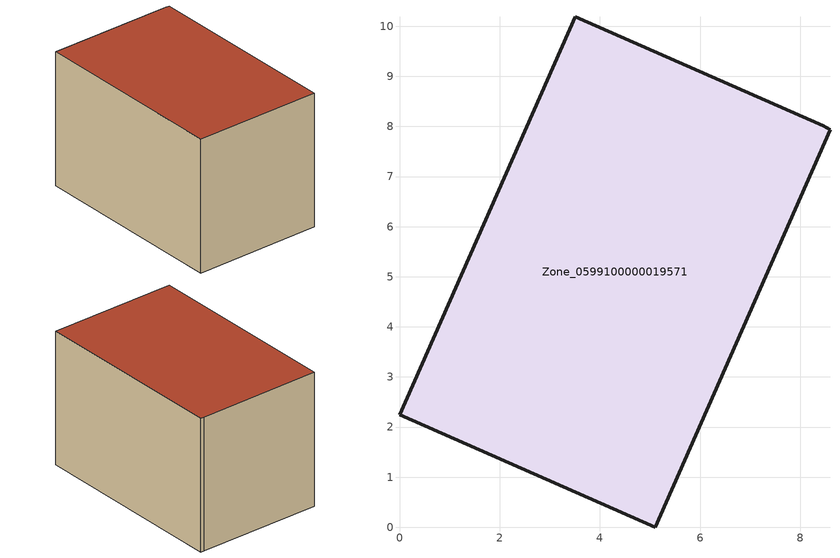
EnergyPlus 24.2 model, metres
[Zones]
Zone_0599100000019571
 floor ground (C_G): 3.51,10.19 8.46,8.01 8.59,7.94 5.1,0 0,2.25 z0
 wall outside (C_F): 8.46,8.01 3.51,10.19 0,2.25 5.1,0 8.59,7.94 8.46,8.01 z0:5.83
 roof outside (C_R): 8.59,7.94 8.46,8.01 3.51,10.19 0,2.25 5.1,0 z5.83
[BUILDING]
Pand.0599100000019571: North Axis=0; Terrain=City; Loads Convergence Tolerance Value=0.04; Temperature Convergence Tolerance Value=0.4; Solar Distribution=FullExterior; Maximum Number of Warmup Days=25; Minimum Number of Warmup Days=1
[Site:Location]
Rotterdam.The.Hague.AP_ZH_NLD Design_Conditions: Latitude=51.96; Longitude=4.45; Time Zone=1; Elevation=-4.5
[SITE:GROUNDTEMPERATURE:BUILDINGSURFACE]
18, 18, 18, 18, 18, 18, 18, 18, 18, 18, 18, 18
[MATERIAL] Thermal Absorptance=0.9; Solar Absorptance=0.7; Visible Absorptance=0.7
Name | Roughness | Thickness | Conductivity | Density | Specific Heat
G.TI.1946-1964 | MediumSmooth | 0.15 | 1 | 540 | 1210
F.TI.1946-1964 | Rough | 0.3 | 0.857143 | 1920 | 840
R.TI.1946-1964 | MediumRough | 0.2 | 0.277778 | 1500 | 1000
[CONSTRUCTION]
C_G: G.TI.1946-1964
C_F: F.TI.1946-1964
C_R: R.TI.1946-1964
[ZONE]
Zone_0599100000019571: Type=1; Multiplier=1; Ceiling Height=Autocalculate; Volume=Autocalculate; Floor Area=autocalculate; Part of Total Floor Area=Yes
[ZONEINFILTRATION:DESIGNFLOWRATE]
Infil_Zone_0599100000019571: Zone or ZoneList or Space or SpaceList=Zone_0599100000019571; Schedule=AlwaysOn; Design Flow Rate Calculation Method=Flow/Area; Flow Rate per Floor Area=0.003; Constant Term Coefficient=1; Temperature Term Coefficient=0; Velocity Term Coefficient=0; Velocity Squared Term Coefficient=0
[HVACTEMPLATE:ZONE:IDEALLOADSAIRSYSTEM]
Zone_0599100000019571: Maximum Heating Supply Air Temperature=50; Minimum Cooling Supply Air Temperature=13; Maximum Heating Supply Air Humidity Ratio=0.0156; Minimum Cooling Supply Air Humidity Ratio=0.0077; Heating Limit=NoLimit; Cooling Limit=NoLimit; Dehumidification Control Type=ConstantSensibleHeatRatio; Cooling Sensible Heat Ratio=0.7; Dehumidification Setpoint=60; Humidification Control Type=None; Humidification Setpoint=30; Outdoor Air Method=None; Outdoor Air Flow Rate per Person=0.00944; Outdoor Air Flow Rate per Zone Floor Area=0; Outdoor Air Flow Rate per Zone=0; Demand Controlled Ventilation Type=None; Outdoor Air Economizer Type=NoEconomizer; Heat Recovery Type=None; Sensible Heat Recovery Effectiveness=0.7; Latent Heat Recovery Effectiveness=0.65
[ZONECONTROL:THERMOSTAT]
ThermostatControl_Zone_0599100000019571: Zone or ZoneList=Zone_0599100000019571; Control Type Schedule=DualSetpointControlType; Control 1=Thermostat_Zone_0599100000019571; Temperature Difference Between Cutout And Setpoint=0
[THERMOSTATSETPOINT:DUALSETPOINT]
Thermostat_Zone_0599100000019571: Heating Setpoint Temperature Schedule=HeatingSetpoint_Zone_0599100000019571; Cooling Setpoint Temperature Schedule=CoolingSetpoint_Zone_0599100000019571
[SCHEDULE:COMPACT]
HeatingSetpoint_Zone_0599100000019571: Through: 12/31, For: AllDays, Until: 24:00, 21
CoolingSetpoint_Zone_0599100000019571: Through: 12/31, For: AllDays, Until: 24:00, 24
DualSetpointControlType: Through: 12/31, For: AllDays, Until: 24:00, 4
AlwaysOn: Through: 12/31, For: AllDays, Until: 24:00, 1
